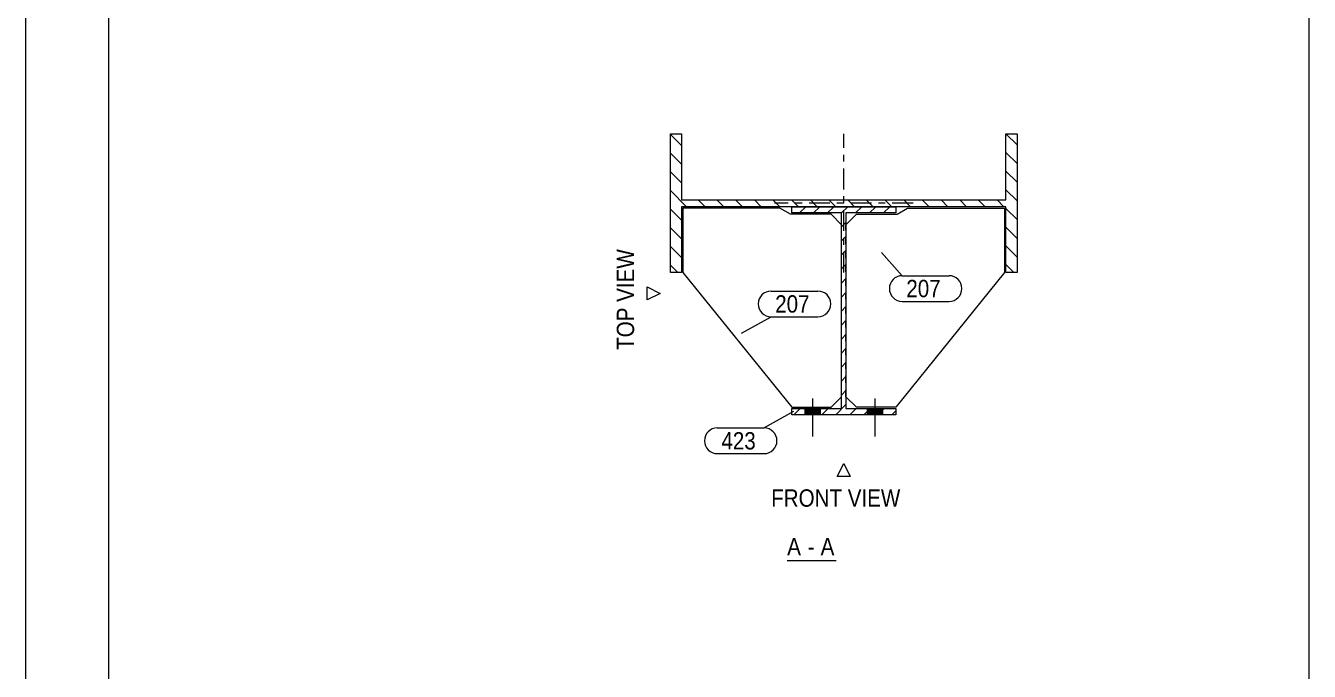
# Model space of a CAD drawing. Header units: millimetres. Extents: x 2 to 579, y 1 to 825.
# Drawn here: x 393.8 to 579, y 419.7 to 512.7 of the extents above; entities that cross this region are included whole.
import ezdxf

# ---------------------------------------------------------------- set-up
doc = ezdxf.new("R2010")
doc.units = ezdxf.units.MM
for name, pattern in [('XKITLINE00', [0]), ('XKITLINE01', [4, 1, -1, 1, -1]), ('XKITLINE03', [6, 3, -1, 1, -1])]:
    doc.linetypes.add(name, pattern=pattern)
for name, color, linetype, lineweight in [('Bolt', 3, 'Continuous', 0), ('Dimensions', 7, 'Continuous', 0), ('DrawingSheet', 5, 'Continuous', 0), ('OtherObjectType', 7, 'Continuous', 0), ('Part', 2, 'Continuous', 0), ('PartMark', 7, 'Continuous', 0)]:
    doc.layers.add(name, color=color, linetype=linetype, lineweight=lineweight)
doc.styles.add('ARIAL', font='ARIAL.TTF')

# ---------------------------------------------------------------- blocks, each defined once
blk = doc.blocks.new('*A7')
at = {"layer": 'Part', "color": 7, "linetype": 'XKITLINE00', "lineweight": 0}
for p, q in [((488.42, 495.46), (486.82, 497.06)), ((536.82, 495.55), (535.22, 497.15)), ((488.42, 492.77), (486.82, 494.37)), ((536.82, 492.86), (535.22, 494.46)), ((488.42, 490.07), (486.82, 491.67)), ((536.82, 490.17), (535.22, 491.77)), ((536.82, 487.47), (535.22, 489.07)), ((489.14, 486.65), (486.82, 488.98)), ((491.83, 486.65), (490.83, 487.65)), ((494.53, 486.65), (493.53, 487.65)), ((497.22, 486.65), (496.22, 487.65)), ((499.92, 486.65), (498.92, 487.65)), ((502.61, 486.65), (501.61, 487.65)), ((505.3, 486.65), (504.3, 487.65)), ((508, 486.65), (507, 487.65)), ((510.69, 486.65), (509.69, 487.65)), ((513.39, 486.65), (512.39, 487.65)), ((516.08, 486.65), (515.08, 487.65)), ((518.77, 486.65), (517.77, 487.65)), ((521.47, 486.65), (520.47, 487.65)), ((524.16, 486.65), (523.16, 487.65)), ((526.86, 486.65), (525.86, 487.65)), ((529.55, 486.65), (528.55, 487.65)), ((532.24, 486.65), (531.24, 487.65)), ((534.94, 486.65), (533.94, 487.65)), ((488.42, 484.69), (486.82, 486.29)), ((536.82, 484.78), (535.22, 486.38)), ((488.42, 481.99), (486.82, 483.59)), ((536.82, 482.08), (535.22, 483.68)), ((488.42, 479.3), (486.82, 480.9)), ((536.82, 479.39), (535.22, 480.99)), ((487.86, 477.15), (486.82, 478.2)), ((536.36, 477.15), (535.22, 478.3))]:
    blk.add_line(p, q, dxfattribs=at)
blk = doc.blocks.new('*A8')
at = {"layer": 'Part', "color": 7, "linetype": 'XKITLINE00', "lineweight": 0}
for p, q in [((506.34, 486.65), (505.44, 485.75)), ((508.36, 486.65), (507.46, 485.75)), ((510.38, 486.65), (509.48, 485.75)), ((512.4, 486.65), (511.49, 485.75)), ((514.42, 486.65), (513.52, 485.75)), ((516.44, 486.65), (515.54, 485.75)), ((518.46, 486.65), (517.56, 485.75)), ((512.14, 484.38), (511.49, 483.73)), ((512.14, 482.36), (511.49, 481.71)), ((512.14, 480.34), (511.49, 479.69)), ((512.14, 478.32), (511.49, 477.67)), ((512.14, 476.29), (511.49, 475.64)), ((512.14, 474.27), (511.49, 473.62)), ((512.14, 472.25), (511.49, 471.6)), ((512.14, 470.23), (511.49, 469.58)), ((512.14, 468.21), (511.49, 467.56)), ((512.14, 466.19), (511.49, 465.54)), ((512.14, 464.17), (511.49, 463.52)), ((512.14, 462.15), (511.49, 461.5)), ((512.14, 460.13), (511.49, 459.48)), ((505.52, 457.55), (504.62, 456.65)), ((507.54, 457.55), (506.64, 456.65)), ((509.56, 457.55), (508.66, 456.65)), ((512.14, 458.11), (510.69, 456.65)), ((513.61, 457.55), (512.71, 456.65)), ((515.63, 457.55), (514.73, 456.65)), ((517.65, 457.55), (516.75, 456.65)), ((519.32, 457.2), (518.77, 456.65))]:
    blk.add_line(p, q, dxfattribs=at)
blk = doc.blocks.new('*A106')
at = {"layer": 'Bolt'}
for points in [[(508.42, 457.55), (508.42, 456.65), (506.22, 456.65), (506.22, 457.55)], [(508.42, 457.55), (508.42, 456.65), (506.22, 456.65), (506.22, 457.55)], [(517.42, 457.55), (517.42, 456.65), (515.22, 456.65), (515.22, 457.55)], [(517.42, 457.55), (517.42, 456.65), (515.22, 456.65), (515.22, 457.55)]]:
    blk.add_hatch(color=3, dxfattribs=at).paths.add_polyline_path(points, flags=17)
at = {"layer": 'Bolt', "color": 3, "linetype": 'XKITLINE00', "lineweight": 0}
for p, q in [((506.22, 457.55), (506.22, 456.65)), ((506.22, 457.55), (506.22, 456.65)), ((507.32, 459), (507.32, 453.5)), ((507.32, 459), (507.32, 453.5)), ((508.42, 457.55), (508.42, 456.65)), ((508.42, 457.55), (508.42, 456.65)), ((515.22, 457.55), (515.22, 456.65)), ((515.22, 457.55), (515.22, 456.65)), ((516.32, 459), (516.32, 453.5)), ((516.32, 459), (516.32, 453.5)), ((517.42, 457.55), (517.42, 456.65)), ((517.42, 457.55), (517.42, 456.65))]:
    blk.add_line(p, q, dxfattribs=at)
blk = doc.blocks.new('*A107')
at = {"layer": 'Part', "color": 2, "linetype": 'XKITLINE00', "lineweight": 0}
for p, q in [((486.82, 477.15), (486.82, 497.15)), ((486.82, 497.15), (488.42, 497.15)), ((488.42, 497.15), (488.42, 487.65)), ((535.22, 497.15), (536.82, 497.15)), ((535.22, 487.65), (535.22, 497.15)), ((536.82, 497.15), (536.82, 477.15)), ((488.42, 487.65), (535.22, 487.65)), ((535.22, 486.65), (488.42, 486.65)), ((488.42, 486.65), (488.42, 477.15)), ((535.22, 477.15), (535.22, 486.65)), ((488.42, 477.15), (486.82, 477.15)), ((536.82, 477.15), (535.22, 477.15))]:
    blk.add_line(p, q, dxfattribs=at)
at = {"layer": 'Part', "color": 7, "linetype": 'XKITLINE03', "lineweight": 0}
for p, q in [((511.82, 477.15), (511.82, 497.15)), ((521.82, 487.15), (501.82, 487.15))]:
    blk.add_line(p, q, dxfattribs=at)
blk = doc.blocks.new('*A108')
at = {"layer": 'Part', "color": 2, "linetype": 'XKITLINE00', "lineweight": 0}
for p, q in [((504.32, 486.65), (519.32, 486.65)), ((504.32, 485.75), (504.32, 486.65)), ((511.49, 485.75), (504.32, 485.75)), ((511.49, 457.55), (511.49, 485.75)), ((519.32, 485.75), (512.14, 485.75)), ((512.14, 485.75), (512.14, 457.55)), ((519.32, 486.65), (519.32, 485.75)), ((504.32, 456.65), (504.32, 457.55)), ((504.32, 457.55), (511.49, 457.55)), ((512.14, 457.55), (519.32, 457.55)), ((519.32, 457.55), (519.32, 456.65)), ((519.32, 456.65), (504.32, 456.65))]:
    blk.add_line(p, q, dxfattribs=at)
at = {"layer": 'Part', "color": 7, "linetype": 'XKITLINE03', "lineweight": 0}
blk.add_line((511.82, 471.65), (511.82, 471.65), dxfattribs=at)
blk = doc.blocks.new('*A109')
at = {"layer": 'Part', "color": 2, "linetype": 'XKITLINE00', "lineweight": 0}
for p, q in [((512.14, 484.05), (513.64, 485.55)), ((513.64, 485.55), (519.52, 485.55)), ((519.52, 485.55), (521.02, 486.45)), ((521.02, 486.45), (535.02, 486.45)), ((535.02, 486.45), (535.02, 477.15)), ((535.02, 477.15), (519.32, 457.75)), ((513.64, 457.75), (512.14, 459.25)), ((519.32, 457.75), (513.64, 457.75))]:
    blk.add_line(p, q, dxfattribs=at)
at = {"layer": 'Part', "color": 7, "linetype": 'XKITLINE01', "lineweight": 0}
blk.add_line((512.14, 459.25), (512.14, 484.05), dxfattribs=at)
blk = doc.blocks.new('*A110')
at = {"layer": 'Part', "color": 2, "linetype": 'XKITLINE00', "lineweight": 0}
for p, q in [((502.62, 486.45), (488.62, 486.45)), ((488.62, 486.45), (488.62, 477.15)), ((504.12, 485.55), (502.62, 486.45)), ((509.99, 485.55), (504.12, 485.55)), ((511.49, 484.05), (509.99, 485.55)), ((488.62, 477.15), (504.32, 457.75)), ((504.32, 457.75), (509.99, 457.75)), ((509.99, 457.75), (511.49, 459.25))]:
    blk.add_line(p, q, dxfattribs=at)
at = {"layer": 'Part', "color": 7, "linetype": 'XKITLINE01', "lineweight": 0}
blk.add_line((511.49, 459.25), (511.49, 484.05), dxfattribs=at)
blk = doc.blocks.new('*A121')
at = {"layer": 'DrawingSheet', "color": 5, "linetype": 'XKITLINE00', "lineweight": 0}
blk.add_line((579, 5), (579, 825), dxfattribs=at)
blk = doc.blocks.new('*A148')
at = {"layer": 'Dimensions', "color": 7, "linetype": 'XKITLINE00', "lineweight": 0}
blk.add_line((405.78, 96.93), (405.78, 535.4), dxfattribs=at)
blk = doc.blocks.new('*A151')
at = {"layer": 'Dimensions', "color": 7, "linetype": 'XKITLINE00', "lineweight": 0}
blk.add_line((393.78, 193.53), (393.78, 585.53), dxfattribs=at)
blk = doc.blocks.new('*A287')
at = {"layer": 'PartMark', "color": 7, "linetype": 'XKITLINE00', "lineweight": 0}
for p, q in [((501.33, 474.48), (508.1, 474.48)), ((497.09, 468.39), (501.33, 470.78)), ((501.33, 470.78), (508.1, 470.78))]:
    blk.add_line(p, q, dxfattribs=at)
for centre, start, end in [((501.33, 472.63), 90, 270), ((508.1, 472.63), 270, 90)]:
    blk.add_arc(centre, 1.85, start, end, dxfattribs=at)
at = {"layer": 'PartMark', "color": 3, "style": 'ARIAL', "width": 0.85}
blk.add_text('207', height=2.5, dxfattribs=at).set_placement((501.93, 471.38))
blk = doc.blocks.new('*A288')
at = {"layer": 'PartMark', "color": 7, "linetype": 'XKITLINE00', "lineweight": 0}
for p, q in [((517.25, 480.04), (520.25, 476.7)), ((520.25, 476.7), (527.02, 476.7)), ((520.25, 473), (527.02, 473))]:
    blk.add_line(p, q, dxfattribs=at)
for centre, start, end in [((520.25, 474.85), 90, 270), ((527.02, 474.85), 270, 90)]:
    blk.add_arc(centre, 1.85, start, end, dxfattribs=at)
at = {"layer": 'PartMark', "color": 3, "style": 'ARIAL', "width": 0.85}
blk.add_text('207', height=2.5, dxfattribs=at).set_placement((520.85, 473.6))
blk = doc.blocks.new('*A289')
at = {"layer": 'PartMark', "color": 7, "linetype": 'XKITLINE00', "lineweight": 0}
for p, q in [((504.58, 457.13), (500.33, 454.74)), ((493.57, 454.74), (500.33, 454.74)), ((493.57, 451.04), (500.33, 451.04))]:
    blk.add_line(p, q, dxfattribs=at)
for centre, start, end in [((493.57, 452.89), 90, 270), ((500.33, 452.89), 270, 90)]:
    blk.add_arc(centre, 1.85, start, end, dxfattribs=at)
at = {"layer": 'PartMark', "color": 3, "style": 'ARIAL', "width": 0.85}
blk.add_text('423', height=2.5, dxfattribs=at).set_placement((494.17, 451.64))
blk = doc.blocks.new('*A290')
at = {"layer": 'OtherObjectType', "color": 7, "linetype": 'XKITLINE00', "lineweight": 0}
for p, q in [((483.44, 473.21), (483.44, 475.08)), ((483.44, 475.08), (485.32, 474.15)), ((485.32, 474.15), (483.44, 473.21)), ((485.32, 474.15), (485.32, 474.15)), ((510.88, 447.76), (511.82, 449.64)), ((511.82, 449.64), (512.75, 447.76)), ((511.82, 449.64), (511.82, 449.64)), ((512.75, 447.76), (510.88, 447.76)), ((503.66, 435.64), (510.72, 435.64))]:
    blk.add_line(p, q, dxfattribs=at)
at = {"layer": 'OtherObjectType', "color": 7, "style": 'ARIAL', "width": 0.85}
blk.add_text('TOP VIEW', height=2.5, rotation=90, dxfattribs=at).set_placement((481.57, 466))
for s, p in [('FRONT VIEW', (501.35, 443.39)), ('A', (503.66, 436.39)), ('-', (506.64, 436.39)), ('A', (508.49, 436.39))]:
    blk.add_text(s, height=2.5, dxfattribs=at).set_placement(p)

msp = doc.modelspace()

# ---------------------------------------------------------------- block references
at = {"lineweight": 0}
for name in ['*A121', '*A151', '*A148', '*A7', '*A107', '*A110', '*A108', '*A8', '*A109', '*A288', '*A287', '*A106', '*A289']:
    msp.add_blockref(name, (0, 0), dxfattribs=at)
at = {"layer": 'OtherObjectType', "lineweight": 0}
msp.add_blockref('*A290', (0, 0), dxfattribs=at)

doc.saveas('drawing.dxf')
